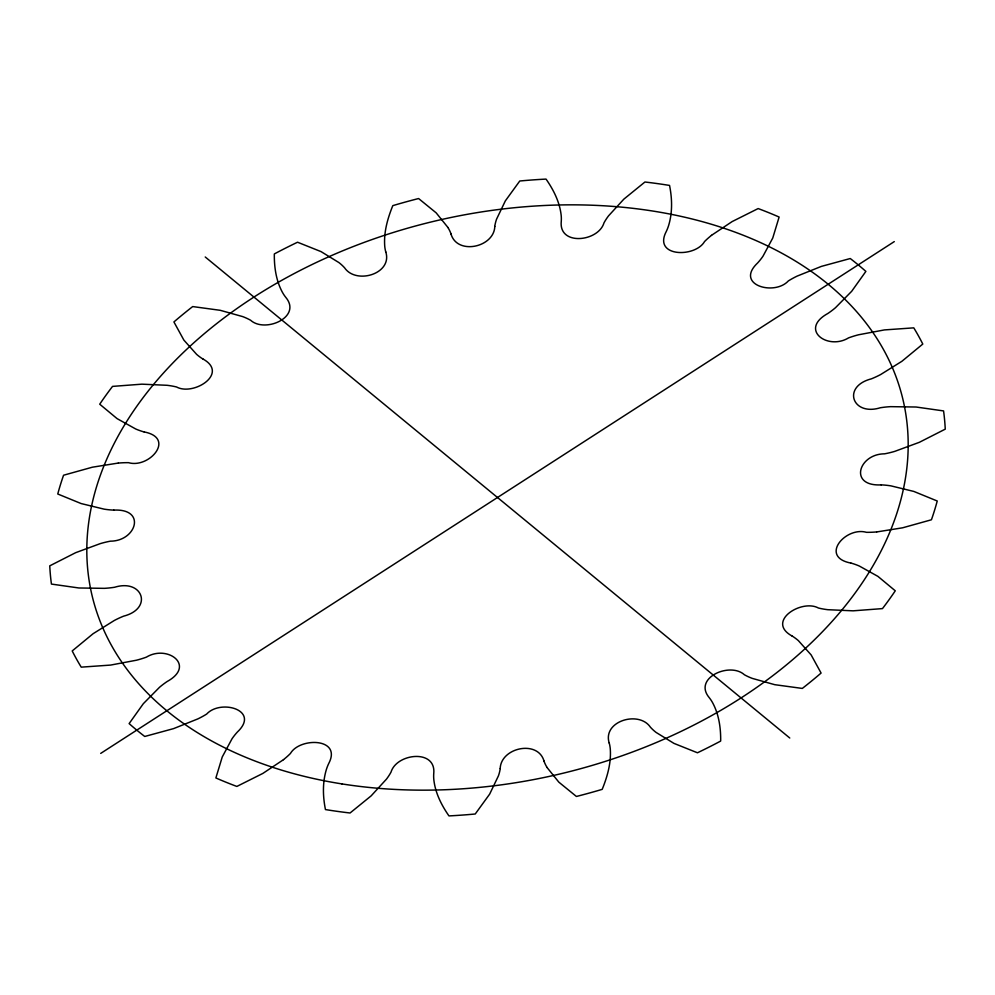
<?xml version="1.0" encoding="UTF-8"?>
<svg xmlns="http://www.w3.org/2000/svg" width="995" height="995" viewBox="0 0 995 995"><rect width="100%" height="100%" fill="white"/><g stroke="black" fill="none" stroke-linecap="round" stroke-linejoin="round"><path stroke-width="1.49" d="M494.801 226.474C494.08 247.394 457.277 255.441 451.021 234.061M500.199 768.526C500.908 747.606 537.723 739.559 543.979 760.939M711.487 235.342L732.133 221.586L758.153 208.564A455.038 309.171 -13.8 0 1 779.122 217.047L772.754 238.029L763.003 256.188A71.478 48.568 -13.8 0 1 757.593 263.003C734.447 284.856 774.346 296.224 788.326 280.938A71.478 48.568 -13.8 0 1 797.144 276.1L821.397 266.386L850.252 258.526A455.038 309.171 -13.8 0 1 865.874 271.399L851.67 291.311L835.514 307.679A71.478 48.568 -13.8 0 1 827.865 313.475C798.786 329.519 827.641 350.663 848.561 337.877A71.478 48.568 -13.8 0 1 858.498 334.793L884.418 329.917L913.771 327.853A455.038 309.171 -13.8 0 1 922.788 344.059L901.893 361.297L880.65 374.543A71.478 48.568 -13.8 0 1 871.371 378.846C841.67 386.458 852.255 416.457 880.339 407.751A71.478 48.568 -13.8 0 1 890.612 406.656L916.096 407.017L943.571 410.923A455.038 309.171 -13.8 0 1 945.25 429.144L919.343 442.315L894.729 451.382A71.478 48.568 -13.8 0 1 884.58 453.832C858.66 453.882 848.362 486.505 881.11 484.888M283.513 759.658L262.867 773.413L236.847 786.436A455.038 309.171 -13.8 0 1 215.878 777.953L222.246 756.971L231.997 738.812A71.478 48.568 -13.8 0 1 237.407 731.997C260.553 710.144 220.654 698.776 206.674 714.062A71.478 48.568 -13.8 0 1 197.856 718.9L173.603 728.614L144.748 736.474A455.038 309.171 -13.8 0 1 129.126 723.601L143.33 703.689L159.486 687.321A71.478 48.568 -13.8 0 1 167.135 681.525C196.214 665.481 167.359 644.337 146.439 657.123A71.478 48.568 -13.8 0 1 136.502 660.207L110.582 665.083L81.229 667.147A455.038 309.171 -13.8 0 1 72.212 650.941L93.107 633.703L114.35 620.457A71.478 48.568 -13.8 0 1 123.629 616.154C153.329 608.542 142.745 578.543 114.661 587.249A71.478 48.568 -13.8 0 1 104.388 588.343L78.903 587.983L51.429 584.077A455.038 309.171 -13.8 0 1 49.75 565.856L75.657 552.685L100.271 543.618A71.478 48.568 -13.8 0 1 110.42 541.168C136.34 541.118 146.638 508.495 113.89 510.112M100.706 753.402L894.294 241.598M118.355 463.048L92.373 467.202L63.568 475.224A455.038 309.171 -13.8 0 0 57.76 493.993L81.13 503.557L104.114 509.142A71.478 48.568 -13.8 0 0 113.878 510.137M876.645 531.952L902.627 527.798L931.432 519.776A455.038 309.171 -13.8 0 0 937.24 501.007L913.87 491.443L890.886 485.858A71.478 48.568 -13.8 0 0 881.122 484.863M850.8 563.058C819.109 556.901 845.688 526.318 866.446 532.325A71.478 48.568 -13.8 0 0 876.645 531.927M144.2 431.942C175.891 438.099 149.312 468.682 128.554 462.675A71.478 48.568 -13.8 0 0 118.355 463.073M791.871 635.904C765.789 621.34 801.622 598.791 818.425 608.02A71.478 48.568 -13.8 0 0 827.84 609.699L853.088 610.83L882.465 608.604A455.038 309.171 -13.8 0 0 895.276 590.806L877.901 576.366L859.294 566.018A71.478 48.568 -13.8 0 0 850.824 563.021M203.129 359.096C229.211 373.66 193.378 396.209 176.575 386.98A71.478 48.568 -13.8 0 0 167.16 385.301L141.912 384.169L112.534 386.396A455.038 309.171 -13.8 0 0 99.724 404.194L117.099 418.634L135.706 428.982A71.478 48.568 -13.8 0 0 144.175 431.979M205.231 256.984L789.769 738.016M448.011 227.569L436.171 212.855L418.596 198.54A455.038 309.171 -13.8 0 0 392.801 205.642C387.764 218.104 383.883 231.462 384.655 245.019A71.478 48.568 -13.8 0 0 385.786 252.033M546.989 767.431L558.829 782.145L576.404 796.46A455.038 309.171 -13.8 0 0 602.199 789.358C607.236 776.896 611.117 763.538 610.345 749.981A71.478 48.568 -13.8 0 0 609.214 742.966M609.176 742.979C602.398 721.114 638.865 710.219 650.382 727.158A71.478 48.568 -13.8 0 0 656.078 732.419L673.938 743.377L697.458 752.78A455.038 309.171 -13.8 0 0 720.678 741.064C720.828 728.29 719.037 715.131 713.104 703.664A71.478 48.568 -13.8 0 0 709.136 697.532C692.893 677.943 729.932 661.613 744.409 674.772A71.478 48.568 -13.8 0 0 752.282 678.391L774.744 684.684L802.306 688.428A455.038 309.171 -13.8 0 0 821.086 673.055L811.124 654.897L798.388 640.643A71.478 48.568 -13.8 0 0 791.908 635.88M385.824 252.021C392.602 273.886 356.135 284.781 344.618 267.842A71.478 48.568 -13.8 0 0 338.922 262.58L321.062 251.623L297.542 242.22A455.038 309.171 -13.8 0 0 274.321 253.936C274.172 266.71 275.963 279.869 281.896 291.336A71.478 48.568 -13.8 0 0 285.863 297.468C302.107 317.057 265.068 333.387 250.591 320.228A71.478 48.568 -13.8 0 0 242.718 316.609L220.256 310.316L192.694 306.572A455.038 309.171 -13.8 0 0 173.914 321.945L183.876 340.103L196.612 354.357A71.478 48.568 -13.8 0 0 203.092 359.12M447.974 227.581A71.478 48.568 -13.8 0 1 451.071 234.049M494.751 226.474A71.478 48.568 -13.8 0 1 496.567 219.161L505.348 200.866L519.763 181.003A455.038 309.171 -13.8 0 1 546.044 179.088C553.369 189.647 559.464 201.537 561.068 214.435A71.478 48.568 -13.8 0 1 561.242 221.624C558.854 246.151 598.356 241.773 603.977 222.892A71.478 48.568 -13.8 0 1 608.542 215.853L623.853 199.137L644.934 182.01A455.038 309.171 -13.8 0 1 669.548 185.431C672.11 198.192 672.545 211.624 668.988 224.248A71.478 48.568 -13.8 0 1 666.252 231.536C652.807 257.158 695.107 257.892 704.547 241.549A71.478 48.568 -13.8 0 1 711.512 235.355M547.026 767.419A71.478 48.568 -13.8 0 1 543.929 760.951M500.249 768.526A71.478 48.568 -13.8 0 1 498.433 775.839L489.652 794.134L475.237 813.997A455.038 309.171 -13.8 0 1 448.956 815.912C441.631 805.353 435.536 793.463 433.932 780.565A71.478 48.568 -13.8 0 1 433.758 773.376C436.146 748.849 396.644 753.227 391.023 772.108A71.478 48.568 -13.8 0 1 386.458 779.147L371.147 795.863L350.066 812.99A455.038 309.171 -13.8 0 1 325.452 809.569C322.89 796.808 322.455 783.376 326.012 770.752A71.478 48.568 -13.8 0 1 328.748 763.463C342.193 737.842 299.893 737.108 290.453 753.451A71.478 48.568 -13.8 0 1 283.488 759.645M341.919 783.911A417.116 283.401 -13.8 0 0 904.443 406.383A417.116 283.401 -13.8 0 0 246.138 302.206A417.116 283.401 -13.8 0 0 341.919 783.911"/></g></svg>
